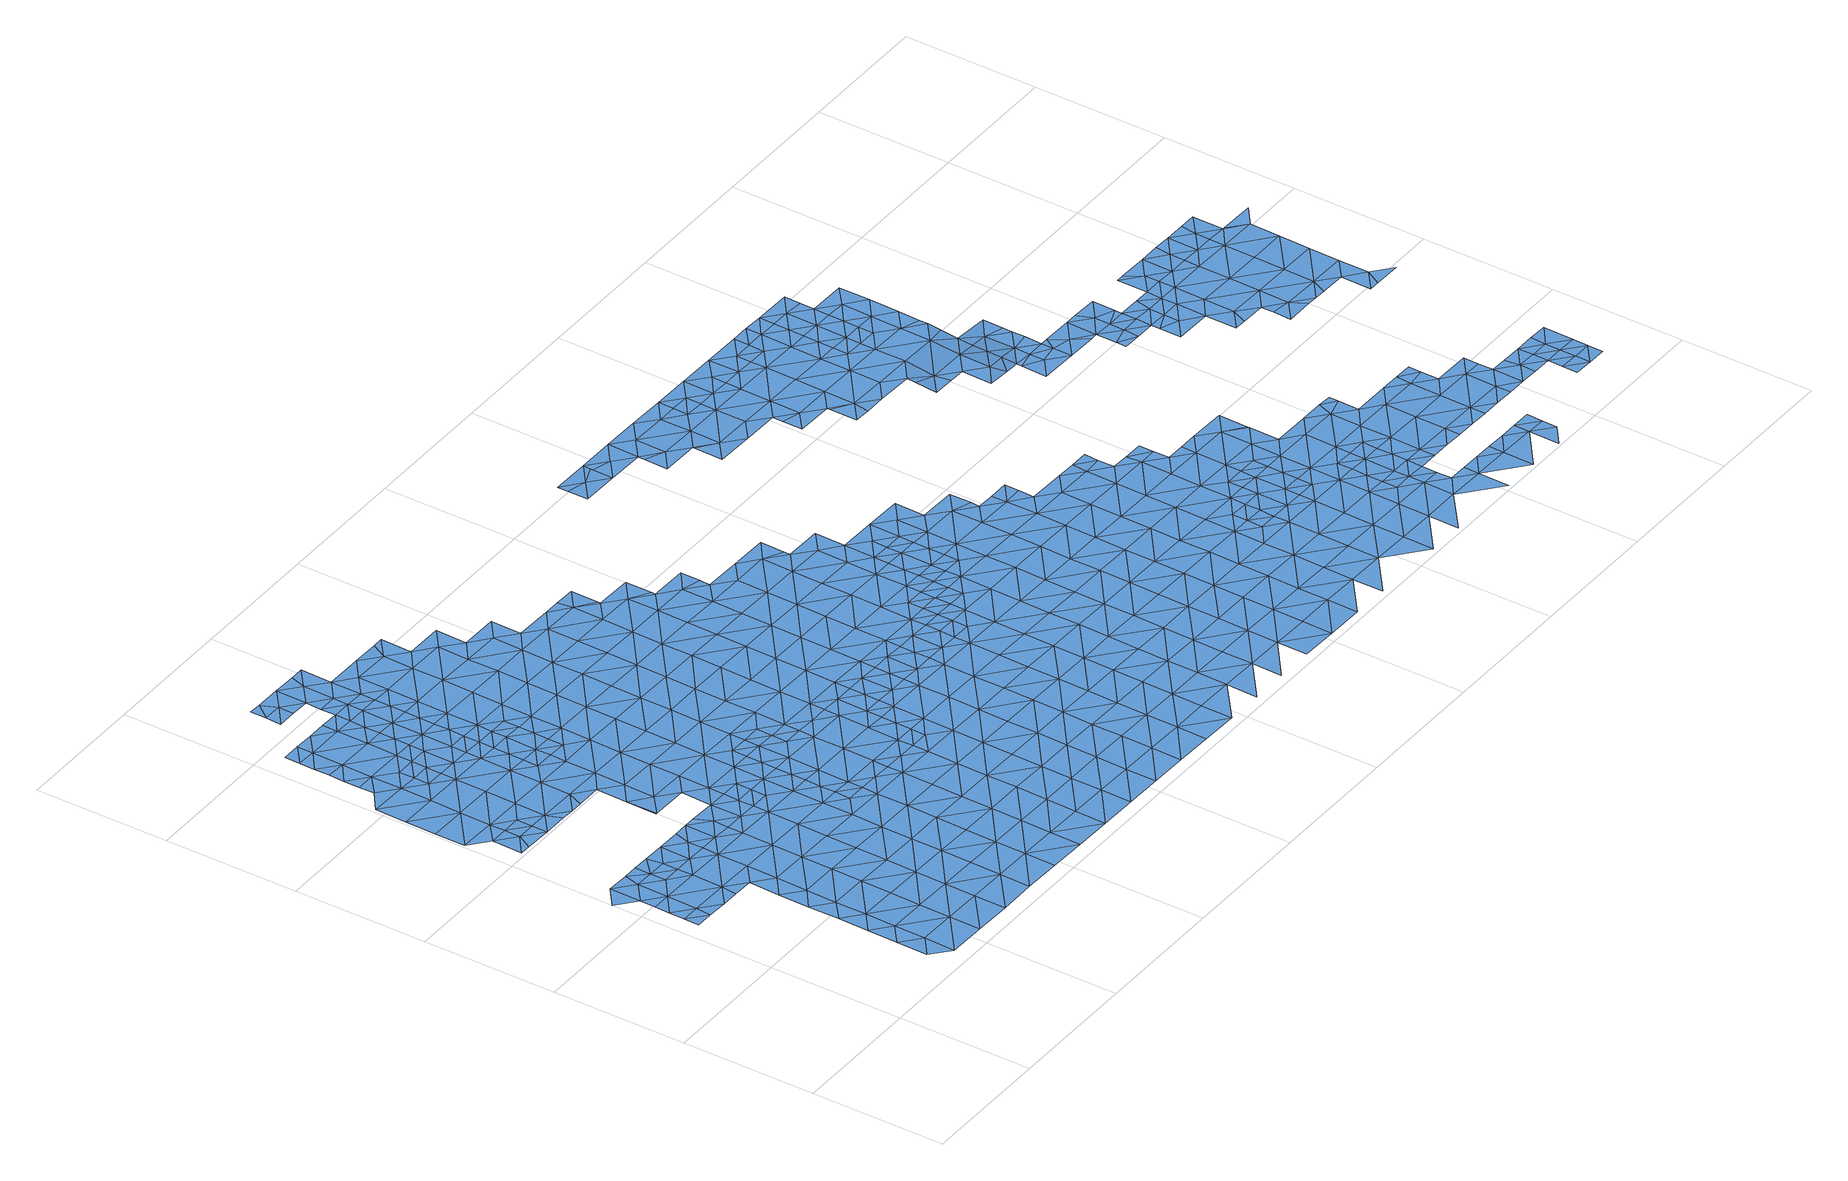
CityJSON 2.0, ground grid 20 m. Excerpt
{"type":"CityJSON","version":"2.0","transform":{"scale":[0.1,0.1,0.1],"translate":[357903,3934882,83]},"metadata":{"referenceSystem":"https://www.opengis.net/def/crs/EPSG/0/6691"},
"CityObjects":{
"waterbody1":{"type":"WaterBody","attributes":{"name":"9","class":"1140","function":"1","WaterBodyRiverFloodingRiskAttribute.description":"5","WaterBodyRiverFloodingRiskAttribute.rankOrg":"2","WaterBodyRiverFloodingRiskAttribute.adminType":"2","WaterBodyRiverFloodingRiskAttribute.scale":"L1"},"geometry":[{"type":"MultiSurface","lod":"1","boundaries":[[[0,1,2]],[[3,1,4]],[[1,0,4]],[[5,6,7]],[[8,6,9]],[[7,3,5]],[[3,4,5]],[[10,11,12]],[[0,13,4]],[[10,12,14]],[[9,6,15]],[[6,5,15]],[[10,16,11]],[[11,16,17]],[[4,18,5]],[[19,15,5]],[[20,9,15]],[[21,10,14]],[[4,13,18]],[[22,19,5]],[[18,22,5]],[[23,20,15]],[[24,17,25]],[[19,23,15]],[[17,16,25]],[[21,16,10]],[[13,26,18]],[[23,27,20]],[[28,24,29]],[[24,25,29]],[[21,14,30]],[[26,31,18]],[[16,32,25]],[[21,32,16]],[[33,19,22]],[[34,28,35]],[[36,37,38]],[[28,29,35]],[[31,39,18]],[[40,29,25]],[[41,42,43]],[[22,44,33]],[[31,34,45]],[[41,37,42]],[[34,35,45]],[[46,21,30]],[[36,38,47]],[[42,37,36]],[[25,32,48]],[[29,49,35]],[[22,18,50]],[[43,51,52]],[[39,31,45]],[[42,51,43]],[[40,25,48]],[[50,18,39]],[[22,50,44]],[[47,53,36]],[[21,54,32]],[[35,55,45]],[[46,30,56]],[[46,54,21]],[[29,40,49]],[[52,57,58]],[[59,42,36]],[[60,44,50]],[[61,62,63]],[[52,51,57]],[[53,61,63]],[[48,64,40]],[[35,49,55]],[[65,59,36]],[[39,66,50]],[[48,32,64]],[[62,67,63]],[[36,53,65]],[[39,45,66]],[[68,69,70]],[[68,58,69]],[[32,54,64]],[[53,63,65]],[[40,71,49]],[[60,50,72]],[[51,73,57]],[[45,55,66]],[[58,57,69]],[[56,74,46]],[[67,75,63]],[[76,74,56]],[[51,42,77]],[[78,79,80]],[[50,81,72]],[[78,70,79]],[[46,74,54]],[[71,40,64]],[[49,82,55]],[[83,84,57]],[[57,84,69]],[[70,69,79]],[[51,77,73]],[[57,73,83]],[[50,66,81]],[[42,59,77]],[[85,63,75]],[[86,80,87]],[[88,64,54]],[[80,79,87]],[[89,85,75]],[[49,71,82]],[[82,90,55]],[[84,91,69]],[[92,72,81]],[[93,86,94]],[[69,91,79]],[[65,63,95]],[[96,73,77]],[[94,86,87]],[[95,63,85]],[[97,77,59]],[[54,74,98]],[[64,99,71]],[[66,55,100]],[[101,102,103]],[[81,104,92]],[[79,105,87]],[[106,85,89]],[[59,65,97]],[[88,54,98]],[[107,96,77]],[[55,90,100]],[[108,102,101]],[[76,109,74]],[[84,110,91]],[[71,111,82]],[[65,95,97]],[[81,66,112]],[[94,87,113]],[[114,109,76]],[[97,115,77]],[[99,64,88]],[[79,91,105]],[[111,90,82]],[[81,112,104]],[[66,100,112]],[[106,116,85]],[[108,117,102]],[[110,118,91]],[[101,119,108]],[[107,77,115]],[[113,87,120]],[[106,102,117]],[[87,105,120]],[[121,100,90]],[[122,105,91]],[[71,99,111]],[[95,85,116]],[[118,110,123]],[[118,122,91]],[[98,74,124]],[[97,95,125]],[[126,104,112]],[[116,106,117]],[[88,98,124]],[[127,107,115]],[[128,115,97]],[[129,113,120]],[[130,112,100]],[[74,109,124]],[[131,128,97]],[[121,90,111]],[[132,133,105]],[[97,125,131]],[[132,105,122]],[[134,126,112]],[[125,95,135]],[[136,108,119]],[[137,138,139]],[[120,105,133]],[[95,116,135]],[[140,109,114]],[[141,127,115]],[[119,142,143]],[[144,138,137]],[[139,145,146]],[[147,88,124]],[[142,148,143]],[[149,141,115]],[[150,151,120]],[[99,88,152]],[[115,128,149]],[[150,120,133]],[[100,121,130]],[[129,120,151]],[[117,108,153]],[[139,138,145]],[[136,119,143]],[[154,125,135]],[[152,88,147]],[[112,155,134]],[[148,156,143]],[[153,108,136]],[[140,157,109]],[[111,99,158]],[[111,159,121]],[[112,130,155]],[[144,160,138]],[[116,117,161]],[[121,162,130]],[[163,145,138]],[[135,164,154]],[[158,99,152]],[[165,147,124]],[[161,117,153]],[[124,109,166]],[[167,156,168]],[[162,169,130]],[[170,155,130]],[[163,138,160]],[[168,134,167]],[[135,116,171]],[[172,151,173]],[[174,175,176]],[[169,170,130]],[[177,160,172]],[[134,155,167]],[[121,159,162]],[[174,141,175]],[[109,157,166]],[[178,179,143]],[[147,165,152]],[[179,153,136]],[[111,158,159]],[[175,141,180]],[[171,116,161]],[[143,156,178]],[[135,171,164]],[[172,173,177]],[[136,143,179]],[[170,181,155]],[[182,167,155]],[[183,157,140]],[[165,124,166]],[[181,182,155]],[[156,167,178]],[[184,176,175]],[[185,176,184]],[[186,160,177]],[[152,187,158]],[[188,161,153]],[[189,185,184]],[[163,160,186]],[[180,190,175]],[[191,162,159]],[[173,192,177]],[[182,193,167]],[[194,178,167]],[[195,196,197]],[[198,199,200]],[[195,164,196]],[[193,194,167]],[[198,189,184]],[[200,189,198]],[[187,152,165]],[[164,171,196]],[[201,163,186]],[[183,202,157]],[[177,203,186]],[[204,191,159]],[[196,205,197]],[[153,179,188]],[[194,206,178]],[[207,205,190]],[[177,192,203]],[[208,209,158]],[[207,197,205]],[[210,211,192]],[[206,212,178]],[[178,212,179]],[[211,199,198]],[[210,199,211]],[[213,165,166]],[[214,215,161]],[[203,216,186]],[[166,157,217]],[[158,187,208]],[[159,158,209]],[[175,190,218]],[[219,203,192]],[[161,188,214]],[[171,161,215]],[[201,186,216]],[[184,175,220]],[[159,209,204]],[[157,202,217]],[[190,205,218]],[[215,221,171]],[[212,222,179]],[[192,211,219]],[[165,223,187]],[[220,224,184]],[[175,218,220]],[[179,225,188]],[[196,171,221]],[[213,166,217]],[[198,184,224]],[[198,226,211]],[[227,202,183]],[[219,228,203]],[[229,208,187]],[[221,230,196]],[[224,226,198]],[[231,204,209]],[[232,222,212]],[[233,218,205]],[[188,234,214]],[[211,226,219]],[[235,227,183]],[[205,196,230]],[[223,165,213]],[[208,229,209]],[[202,236,217]],[[230,233,205]],[[179,222,225]],[[209,237,231]],[[238,220,218]],[[214,239,215]],[[227,236,202]],[[240,213,217]],[[232,241,222]],[[187,223,229]],[[242,237,209]],[[188,225,234]],[[219,243,228]],[[215,239,221]],[[220,238,224]],[[236,240,217]],[[219,226,243]],[[244,245,246]],[[247,225,222]],[[242,209,229]],[[214,234,239]],[[246,248,241]],[[218,233,238]],[[247,222,241]],[[239,249,221]],[[221,250,230]],[[223,213,240]],[[224,251,226]],[[252,243,226]],[[246,245,248]],[[235,253,227]],[[223,254,229]],[[255,251,224]],[[256,237,242]],[[228,243,257]],[[255,224,238]],[[247,241,248]],[[251,252,226]],[[245,258,248]],[[259,260,225]],[[250,221,249]],[[223,240,261]],[[229,262,242]],[[242,263,256]],[[264,243,252]],[[225,247,259]],[[234,225,260]],[[257,243,264]],[[233,230,265]],[[233,266,238]],[[254,223,261]],[[235,267,253]],[[260,268,234]],[[258,269,248]],[[236,227,270]],[[265,230,250]],[[262,263,242]],[[265,266,233]],[[248,271,247]],[[238,266,255]],[[239,234,268]],[[227,253,270]],[[272,251,255]],[[273,261,240]],[[229,254,262]],[[268,274,239]],[[274,250,249]],[[240,236,275]],[[247,271,259]],[[276,269,258]],[[249,239,274]],[[277,272,255]],[[236,270,275]],[[252,251,278]],[[261,273,254]],[[272,278,251]],[[262,279,263]],[[280,265,250]],[[248,269,271]],[[281,263,279]],[[271,282,259]],[[259,283,260]],[[284,281,279]],[[255,266,277]],[[276,285,269]],[[240,275,273]],[[279,286,284]],[[253,267,287]],[[286,288,289]],[[289,284,286]],[[260,290,268]],[[250,274,280]],[[265,291,266]],[[267,292,287]],[[277,293,272]],[[285,294,269]],[[266,295,277]],[[270,253,296]],[[297,291,265]],[[254,273,298]],[[259,282,283]],[[262,254,299]],[[262,300,279]],[[301,274,268]],[[302,288,286]],[[269,303,271]],[[265,280,297]],[[299,254,298]],[[253,287,296]],[[275,270,304]],[[275,305,273]],[[306,294,285]],[[260,283,290]],[[279,307,286]],[[293,277,295]],[[308,280,274]],[[271,309,282]],[[286,310,302]],[[295,266,291]],[[300,307,279]],[[311,287,292]],[[270,296,304]],[[312,298,273]],[[262,299,300]],[[301,308,274]],[[308,297,280]],[[269,294,303]],[[307,310,286]],[[268,290,301]],[[282,313,283]],[[305,275,304]],[[312,299,298]],[[291,314,295]],[[315,296,287]],[[306,316,294]],[[271,303,309]],[[283,313,290]],[[297,317,291]],[[311,292,318]],[[308,317,297]],[[273,305,312]],[[316,319,294]],[[320,300,299]],[[294,319,303]],[[282,309,313]],[[290,321,301]],[[322,310,307]],[[315,287,311]],[[304,296,315]],[[323,320,299]],[[323,299,312]],[[324,307,300]],[[291,325,314]],[[326,319,316]],[[321,290,313]],[[319,327,303]],[[303,328,309]],[[305,304,329]],[[291,317,325]],[[322,307,330]],[[304,315,329]],[[305,331,312]],[[332,301,321]],[[309,333,313]],[[311,318,334]],[[308,301,335]],[[314,325,336]],[[337,315,311]],[[326,338,319]],[[312,331,323]],[[317,339,325]],[[300,320,324]],[[305,329,340]],[[303,327,328]],[[330,307,324]],[[313,333,321]],[[301,332,335]],[[317,308,341]],[[342,336,325]],[[331,305,340]],[[343,311,334]],[[344,329,315]],[[338,345,319]],[[323,346,320]],[[347,325,339]],[[341,308,335]],[[317,341,339]],[[319,345,327]],[[309,328,333]],[[331,346,323]],[[321,348,332]],[[349,330,324]],[[333,348,321]],[[337,311,343]],[[325,347,342]],[[337,344,315]],[[350,340,329]],[[351,328,327]],[[346,352,320]],[[320,353,324]],[[354,349,324]],[[344,350,329]],[[345,338,355]],[[341,356,339]],[[335,357,341]],[[334,358,343]],[[335,332,359]],[[360,327,345]],[[353,354,324]],[[361,333,328]],[[332,348,359]],[[358,337,343]],[[353,320,352]],[[355,362,345]],[[363,341,357]],[[335,364,357]],[[327,360,351]],[[331,340,365]],[[341,363,356]],[[335,359,364]],[[366,360,345]],[[340,350,365]],[[337,367,344]],[[328,351,361]],[[346,331,368]],[[369,354,353]],[[366,345,362]],[[348,333,370]],[[371,367,337]],[[368,331,365]],[[364,372,357]],[[352,346,368]],[[373,353,352]],[[371,337,358]],[[359,348,370]],[[374,366,362]],[[333,361,370]],[[364,359,375]],[[366,376,360]],[[360,377,351]],[[353,378,369]],[[370,379,359]],[[350,344,367]],[[376,377,360]],[[350,380,365]],[[377,361,351]],[[373,352,368]],[[381,364,375]],[[382,383,358]],[[367,380,350]],[[375,359,379]],[[364,381,372]],[[383,371,358]],[[374,384,366]],[[385,368,365]],[[386,353,373]],[[378,353,386]],[[377,387,361]],[[361,388,370]],[[389,385,365]],[[385,373,368]],[[390,391,366]],[[366,391,376]],[[390,366,384]],[[389,365,380]],[[387,388,361]],[[392,375,379]],[[383,393,371]],[[394,395,384]],[[395,378,386]],[[394,378,395]],[[370,396,379]],[[395,397,384]],[[391,398,376]],[[373,399,386]],[[367,371,400]],[[401,377,376]],[[385,399,373]],[[402,389,380]],[[371,393,400]],[[379,396,392]],[[380,367,402]],[[377,401,387]],[[370,388,396]],[[399,403,386]],[[386,404,395]],[[402,367,400]],[[398,391,405]],[[397,395,406]],[[407,388,387]],[[383,408,409]],[[383,410,393]],[[376,398,401]],[[402,411,389]],[[404,406,395]],[[389,412,385]],[[409,410,383]],[[404,386,403]],[[393,410,400]],[[405,413,398]],[[388,414,396]],[[385,412,399]],[[415,392,396]],[[387,401,407]],[[416,401,398]],[[417,415,396]],[[418,402,400]],[[419,398,413]],[[389,411,412]],[[417,396,414]],[[404,420,406]],[[410,421,400]],[[420,413,422]],[[416,398,419]],[[414,388,423]],[[422,406,420]],[[388,407,423]],[[416,424,401]],[[403,399,425]],[[426,427,409]],[[424,428,401]],[[401,428,407]],[[399,412,425]],[[425,429,403]],[[403,430,404]],[[431,413,420]],[[418,400,421]],[[411,402,418]],[[428,432,407]],[[429,430,403]],[[430,420,404]],[[433,414,423]],[[409,434,410]],[[423,407,432]],[[435,431,420]],[[436,434,409]],[[436,409,427]],[[437,411,418]],[[433,423,432]],[[412,411,438]],[[439,435,420]],[[440,441,428]],[[430,439,420]],[[438,411,437]],[[432,428,441]],[[442,429,425]],[[421,410,443]],[[421,444,418]],[[425,412,442]],[[443,444,421]],[[410,434,443]],[[445,437,418]],[[440,446,441]],[[447,432,441]],[[412,438,442]],[[427,448,436]],[[439,449,435]],[[442,450,429]],[[429,451,430]],[[452,449,453]],[[452,435,449]],[[446,447,441]],[[436,448,434]],[[430,451,439]],[[454,455,446]],[[454,453,455]],[[445,418,444]],[[438,437,445]],[[427,456,448]],[[453,449,455]],[[429,450,451]],[[455,457,446]],[[446,457,447]],[[449,439,458]],[[459,438,445]],[[434,448,460]],[[443,434,461]],[[442,438,462]],[[439,451,458]],[[463,457,455]],[[461,434,460]],[[457,464,447]],[[444,443,461]],[[462,438,459]],[[450,442,462]],[[465,448,456]],[[466,467,449]],[[468,445,444]],[[469,451,450]],[[449,458,466]],[[455,449,467]],[[463,464,457]],[[448,465,460]],[[455,467,463]],[[470,450,462]],[[444,461,471]],[[468,444,471]],[[459,445,468]],[[469,450,470]],[[458,451,469]],[[472,461,460]],[[473,466,458]],[[474,462,459]],[[468,475,459]],[[476,467,466]],[[467,477,463]],[[460,465,478]],[[473,458,469]],[[479,476,466]],[[472,460,478]],[[471,461,472]],[[474,459,475]],[[470,462,474]],[[467,476,480]],[[481,469,470]],[[479,466,473]],[[471,482,468]],[[467,480,477]],[[483,482,471]],[[482,475,468]],[[484,481,470]],[[481,473,469]],[[483,471,472]],[[484,470,474]],[[465,485,486]],[[476,479,487]],[[488,479,473]],[[478,465,486]],[[478,489,472]],[[490,474,475]],[[491,488,473]],[[481,491,473]],[[492,490,475]],[[490,484,474]],[[489,478,486]],[[493,479,488]],[[487,479,494]],[[472,495,483]],[[475,482,492]],[[494,479,493]],[[483,496,482]],[[497,495,472]],[[472,489,497]],[[496,498,482]],[[484,499,481]],[[500,492,482]],[[498,500,482]],[[483,495,496]],[[501,499,484]],[[502,489,486]],[[499,491,481]],[[503,488,491]],[[501,484,490]],[[502,497,489]],[[504,490,492]],[[505,486,506]],[[507,496,495]],[[504,492,500]],[[499,508,491]],[[509,501,490]],[[486,505,502]],[[502,510,497]],[[503,491,508]],[[504,509,490]],[[495,511,507]],[[504,500,512]],[[495,497,513]],[[509,514,501]],[[515,503,508]],[[495,513,511]],[[512,516,504]],[[499,517,508]],[[497,510,513]],[[505,506,518]],[[505,519,502]],[[499,501,520]],[[516,521,504]],[[518,519,505]],[[521,522,504]],[[504,522,509]],[[515,508,523]],[[499,520,517]],[[523,508,517]],[[501,514,520]],[[524,511,513]],[[525,515,523]],[[522,526,509]],[[527,513,510]],[[520,528,517]],[[510,502,529]],[[513,530,524]],[[531,518,532]],[[502,519,529]],[[527,530,513]],[[520,514,533]],[[534,526,522]],[[535,528,520]],[[514,509,536]],[[527,510,529]],[[537,519,518]],[[535,520,533]],[[509,526,536]],[[533,514,536]],[[538,529,519]],[[539,528,535]],[[534,540,526]],[[527,541,530]],[[537,538,519]],[[541,542,543]],[[538,544,529]],[[543,530,541]],[[545,533,536]],[[544,546,529]],[[529,546,527]],[[537,518,531]],[[542,547,548]],[[540,549,526]],[[550,536,526]],[[548,547,540]],[[546,551,527]],[[552,545,536]],[[551,553,527]],[[542,541,547]],[[541,527,553]],[[554,538,537]],[[550,552,536]],[[555,537,531]],[[540,547,549]],[[550,526,549]],[[556,555,531]],[[557,554,537]],[[558,556,531]],[[555,557,537]],[[547,559,549]],[[557,560,554]],[[541,553,561]],[[547,541,562]],[[561,553,563]],[[549,564,550]],[[562,541,561]],[[547,562,559]],[[565,552,550]],[[566,555,556]],[[549,559,564]],[[560,567,568]],[[569,550,564]],[[563,570,561]],[[565,550,569]],[[571,568,572]],[[566,556,573]],[[574,559,562]],[[568,567,572]],[[572,575,571]],[[576,562,561]],[[577,561,570]],[[578,571,575]],[[570,578,575]],[[567,579,572]],[[577,576,561]],[[580,556,581]],[[573,556,580]],[[577,570,575]],[[582,573,580]],[[574,562,576]],[[583,572,579]],[[583,584,572]],[[585,580,581]],[[586,577,575]],[[576,587,574]],[[575,572,584]],[[580,588,582]],[[583,579,589]],[[576,577,590]],[[586,590,577]],[[576,591,587]],[[580,585,588]],[[589,592,583]],[[586,575,584]],[[591,576,590]],[[587,591,593]],[[592,594,583]],[[583,594,584]],[[595,588,585]],[[596,597,585]],[[598,586,584]],[[599,595,585]],[[590,586,600]],[[594,592,601]],[[599,585,597]],[[602,595,599]],[[584,594,598]],[[601,603,594]],[[586,604,600]],[[586,598,604]],[[603,605,594]],[[604,606,600]],[[594,607,598]],[[598,608,604]],[[607,608,598]],[[604,609,606]],[[603,610,605]],[[607,594,605]],[[609,604,608]],[[611,606,609]],[[610,612,605]],[[605,613,607]],[[605,612,613]],[[608,607,614]],[[615,614,607]],[[615,607,613]],[[613,612,616]],[[612,617,616]],[[613,616,618]],[[616,617,619]],[[619,620,616]],[[620,621,616]],[[618,616,621]]]}]},
"waterbody2":{"type":"WaterBody","attributes":{"name":"9","class":"1140","function":"1","WaterBodyRiverFloodingRiskAttribute.description":"5","WaterBodyRiverFloodingRiskAttribute.rankOrg":"1","WaterBodyRiverFloodingRiskAttribute.adminType":"2","WaterBodyRiverFloodingRiskAttribute.scale":"L1"},"geometry":[{"type":"MultiSurface","lod":"1","boundaries":[[[622,623,624]],[[62,623,622]],[[623,61,47]],[[53,47,61]],[[47,38,623]],[[62,61,623]],[[38,624,623]]]}]},
"waterbody3":{"type":"WaterBody","attributes":{"name":"9","class":"1140","function":"1","WaterBodyRiverFloodingRiskAttribute.description":"5","WaterBodyRiverFloodingRiskAttribute.rankOrg":"1","WaterBodyRiverFloodingRiskAttribute.adminType":"2","WaterBodyRiverFloodingRiskAttribute.scale":"L1"},"geometry":[{"type":"MultiSurface","lod":"1","boundaries":[[[625,27,23]],[[72,92,626]],[[627,72,628]],[[44,60,627]],[[629,625,23]],[[33,629,23]],[[625,629,630]],[[627,631,630]],[[627,628,631]],[[626,628,72]],[[92,104,626]],[[148,142,632]],[[60,72,627]],[[126,168,632]],[[156,148,632]],[[626,633,628]],[[633,626,142]],[[104,142,626]],[[104,632,142]],[[104,126,632]],[[126,134,168]],[[44,627,630]],[[44,630,629]],[[33,44,629]],[[33,23,19]],[[632,168,156]]]}]},
"waterbody4":{"type":"WaterBody","attributes":{"name":"9","class":"1140","function":"1","WaterBodyRiverFloodingRiskAttribute.description":"5","WaterBodyRiverFloodingRiskAttribute.rankOrg":"1","WaterBodyRiverFloodingRiskAttribute.adminType":"2","WaterBodyRiverFloodingRiskAttribute.scale":"L1"},"geometry":[{"type":"MultiSurface","lod":"1","boundaries":[[[185,189,634]],[[635,634,189]],[[635,122,634]],[[210,636,199]],[[110,83,637]],[[638,127,174]],[[210,192,173]],[[638,107,127]],[[132,122,635]],[[123,107,638]],[[173,150,636]],[[83,110,84]],[[638,176,634]],[[174,127,141]],[[133,132,635]],[[634,122,118]],[[200,635,189]],[[185,634,176]],[[174,176,638]],[[210,173,636]],[[199,636,635]],[[634,123,638]],[[118,123,634]],[[123,110,637]],[[123,637,107]],[[96,107,637]],[[73,96,637]],[[200,199,635]],[[83,73,637]],[[150,133,636]],[[150,173,151]],[[636,133,635]]]}]},
"waterbody5":{"type":"WaterBody","attributes":{"name":"9","class":"1140","function":"1","WaterBodyRiverFloodingRiskAttribute.description":"5","WaterBodyRiverFloodingRiskAttribute.rankOrg":"1","WaterBodyRiverFloodingRiskAttribute.adminType":"2","WaterBodyRiverFloodingRiskAttribute.scale":"L1"},"geometry":[{"type":"MultiSurface","lod":"1","boundaries":[[[125,154,639]],[[164,195,639]],[[639,197,640]],[[180,207,190]],[[195,197,639]],[[149,180,141]],[[180,149,640]],[[197,207,640]],[[149,128,640]],[[128,639,640]],[[639,128,131]],[[131,125,639]],[[207,180,640]],[[154,164,639]]]}]},
"waterbody6":{"type":"WaterBody","attributes":{"name":"9","class":"1140","function":"1","WaterBodyRiverFloodingRiskAttribute.description":"5","WaterBodyRiverFloodingRiskAttribute.rankOrg":"1","WaterBodyRiverFloodingRiskAttribute.adminType":"2","WaterBodyRiverFloodingRiskAttribute.scale":"L1"},"geometry":[{"type":"MultiSurface","lod":"1","boundaries":[[[169,191,641]],[[322,642,310]],[[369,643,354]],[[374,362,643]],[[644,330,349]],[[643,362,354]],[[338,330,644]],[[642,338,326]],[[326,316,642]],[[642,330,338]],[[322,330,642]],[[302,310,645]],[[231,237,646]],[[645,285,288]],[[306,285,645]],[[645,316,306]],[[310,316,645]],[[642,316,310]],[[256,281,647]],[[256,647,237]],[[237,647,646]],[[394,369,378]],[[369,394,643]],[[394,374,643]],[[384,374,394]],[[204,231,646]],[[646,647,648]],[[281,284,647]],[[302,645,288]],[[649,647,284]],[[647,649,648]],[[246,650,244]],[[349,354,644]],[[362,644,354]],[[362,355,644]],[[355,338,644]],[[191,169,162]],[[191,204,641]],[[646,641,204]],[[646,648,641]],[[651,641,648]],[[641,651,170]],[[181,170,651]],[[651,182,181]],[[193,182,652]],[[652,194,193]],[[652,244,650]],[[652,650,194]],[[206,194,650]],[[246,232,650]],[[232,212,650]],[[206,650,212]],[[651,652,182]],[[641,170,169]],[[241,232,246]],[[649,653,648]],[[288,285,653]],[[649,288,653]],[[289,288,649]],[[284,289,649]],[[263,281,256]],[[653,285,276]],[[276,258,653]],[[648,654,651]],[[652,654,244]],[[652,651,654]],[[245,244,654]],[[654,258,245]],[[653,258,654]],[[648,653,654]]]}]},
"waterbody7":{"type":"WaterBody","attributes":{"name":"9","class":"1140","function":"1","WaterBodyRiverFloodingRiskAttribute.description":"5","WaterBodyRiverFloodingRiskAttribute.rankOrg":"1","WaterBodyRiverFloodingRiskAttribute.adminType":"2","WaterBodyRiverFloodingRiskAttribute.scale":"L1"},"geometry":[{"type":"MultiSurface","lod":"1","boundaries":[[[397,390,384]],[[390,397,655]],[[391,390,655]],[[397,406,655]],[[413,405,422]],[[422,405,655]],[[406,422,655]],[[405,391,655]]]}]},
"waterbody8":{"type":"WaterBody","attributes":{"name":"9","class":"1140","function":"1","WaterBodyRiverFloodingRiskAttribute.description":"5","WaterBodyRiverFloodingRiskAttribute.rankOrg":"3","WaterBodyRiverFloodingRiskAttribute.adminType":"2","WaterBodyRiverFloodingRiskAttribute.scale":"L1"},"geometry":[{"type":"MultiSurface","lod":"1","boundaries":[[[656,657,416]],[[424,416,657]],[[657,428,424]],[[453,657,656]],[[656,452,453]],[[452,656,435]],[[431,435,656]],[[431,419,413]],[[656,416,419]],[[419,431,656]],[[454,657,453]],[[454,446,440]],[[657,454,440]],[[440,428,657]]]}]},
"waterbody9":{"type":"WaterBody","attributes":{"name":"9","class":"1140","function":"1","WaterBodyRiverFloodingRiskAttribute.description":"5","WaterBodyRiverFloodingRiskAttribute.rankOrg":"3","WaterBodyRiverFloodingRiskAttribute.adminType":"2","WaterBodyRiverFloodingRiskAttribute.scale":"L1"},"geometry":[{"type":"MultiSurface","lod":"1","boundaries":[[[658,659,660]],[[661,660,659]],[[658,660,662]],[[660,663,662]],[[664,663,660]],[[664,660,661]]]}]},
"waterbody10":{"type":"WaterBody","attributes":{"name":"9","class":"1140","function":"1","WaterBodyRiverFloodingRiskAttribute.description":"5","WaterBodyRiverFloodingRiskAttribute.rankOrg":"2","WaterBodyRiverFloodingRiskAttribute.adminType":"2","WaterBodyRiverFloodingRiskAttribute.scale":"L1"},"geometry":[{"type":"MultiSurface","lod":"1","boundaries":[[[665,666,667]],[[668,669,670]],[[669,671,672]],[[672,673,674]],[[671,673,672]],[[674,665,667]],[[674,667,675]],[[676,677,667]],[[676,667,666]],[[678,679,680]],[[681,682,683]],[[679,678,684]],[[685,684,678]],[[682,686,683]],[[686,687,688]],[[689,688,690]],[[691,692,683]],[[679,684,693]],[[691,683,686]],[[685,678,694]],[[678,680,695]],[[696,697,698]],[[699,700,701]],[[702,701,703]],[[697,704,705]],[[683,706,707]],[[683,707,681]],[[708,709,710]],[[705,706,683]],[[697,705,692]],[[697,692,694]],[[670,669,672]],[[670,711,668]],[[703,712,713]],[[714,715,712]],[[716,717,714]],[[698,697,694]],[[678,698,694]],[[695,698,678]],[[696,699,697]],[[699,704,697]],[[701,704,699]],[[704,701,702]],[[718,704,702]],[[709,704,718]],[[709,708,704]],[[704,708,705]],[[705,708,706]],[[706,708,710]],[[719,710,709]],[[675,667,677]],[[692,705,683]],[[720,721,722]],[[723,720,722]],[[700,723,701]],[[701,723,722]],[[701,722,703]],[[703,722,712]],[[712,722,714]],[[714,722,721]],[[716,714,721]],[[717,724,714]],[[714,724,715]],[[713,711,703]],[[670,703,711]],[[725,726,690]],[[725,690,688]],[[687,725,688]],[[691,686,688]],[[689,691,688]],[[693,727,679]],[[679,727,728]],[[680,679,728]],[[729,730,666]],[[661,730,731]],[[661,666,730]],[[673,732,674]],[[733,734,732]],[[674,675,735]],[[672,674,735]],[[673,733,732]],[[734,736,732]],[[666,665,729]],[[729,665,736]],[[736,665,732]],[[732,665,674]],[[730,663,731]],[[663,730,729]],[[737,738,692]],[[737,692,739]],[[739,692,691]],[[685,694,740]],[[740,694,738]],[[741,739,691]],[[694,692,738]],[[718,702,742]],[[709,718,743]],[[709,744,745]],[[746,735,675]],[[747,735,748]],[[749,750,751]],[[744,709,743]],[[747,672,735]],[[702,703,742]],[[745,719,709]],[[715,724,752]],[[742,703,670]],[[742,670,672]],[[747,742,672]],[[751,742,747]],[[750,742,751]],[[750,718,742]],[[743,718,750]],[[743,750,753]],[[750,749,753]],[[748,751,747]],[[735,754,748]],[[746,754,735]],[[741,691,689]]]}]},
"waterbody11":{"type":"WaterBody","attributes":{"name":"9","class":"1140","function":"1","WaterBodyRiverFloodingRiskAttribute.description":"5","WaterBodyRiverFloodingRiskAttribute.rankOrg":"1","WaterBodyRiverFloodingRiskAttribute.adminType":"2","WaterBodyRiverFloodingRiskAttribute.scale":"L1"},"geometry":[{"type":"MultiSurface","lod":"1","boundaries":[[[507,511,755]],[[524,530,756]],[[530,543,756]],[[521,516,757]],[[756,757,516]],[[542,757,756]],[[757,542,548]],[[534,757,548]],[[512,498,755]],[[511,524,756]],[[540,534,548]],[[534,522,757]],[[507,498,496]],[[498,507,755]],[[511,516,755]],[[512,500,498]],[[755,516,512]],[[757,522,521]],[[756,516,511]],[[543,542,756]]]}]},
"waterbody12":{"type":"WaterBody","attributes":{"name":"9","class":"1140","function":"1","WaterBodyRiverFloodingRiskAttribute.description":"5","WaterBodyRiverFloodingRiskAttribute.rankOrg":"1","WaterBodyRiverFloodingRiskAttribute.adminType":"2","WaterBodyRiverFloodingRiskAttribute.scale":"L1"},"geometry":[{"type":"MultiSurface","lod":"1","boundaries":[[[758,759,669]],[[671,759,673]],[[758,669,760]],[[760,761,758]],[[733,673,759]],[[733,759,734]],[[758,734,759]],[[711,761,760]],[[668,711,760]],[[668,760,669]],[[671,669,759]],[[752,761,762]],[[715,752,762]],[[713,712,762]],[[711,713,762]],[[762,712,715]],[[761,711,762]]]}]},
"waterbody13":{"type":"WaterBody","attributes":{"name":"9","class":"1140","function":"1","WaterBodyRiverFloodingRiskAttribute.description":"5","WaterBodyRiverFloodingRiskAttribute.rankOrg":"1","WaterBodyRiverFloodingRiskAttribute.adminType":"2","WaterBodyRiverFloodingRiskAttribute.scale":"L1"},"geometry":[{"type":"MultiSurface","lod":"1","boundaries":[[[568,554,560]],[[554,568,763]],[[544,763,546]],[[571,578,764]],[[553,551,764]],[[578,570,764]],[[563,764,570]],[[563,553,764]],[[551,546,764]],[[764,763,571]],[[568,571,763]],[[763,764,546]],[[554,544,538]],[[544,554,763]]]}]},
"waterbody14":{"type":"WaterBody","attributes":{"name":"9","class":"1140","function":"1","WaterBodyRiverFloodingRiskAttribute.description":"5","WaterBodyRiverFloodingRiskAttribute.rankOrg":"1","WaterBodyRiverFloodingRiskAttribute.adminType":"2","WaterBodyRiverFloodingRiskAttribute.scale":"L1"},"geometry":[{"type":"MultiSurface","lod":"1","boundaries":[[[700,765,723]],[[695,680,765]],[[680,766,765]],[[728,727,766]],[[720,723,766]],[[721,720,766]],[[728,766,680]],[[767,768,727]],[[768,721,766]],[[721,768,716]],[[696,695,765]],[[695,696,698]],[[700,699,765]],[[727,768,766]],[[767,769,768]],[[765,766,723]],[[696,765,699]],[[768,717,716]],[[717,768,769]]]}]},
"waterbody15":{"type":"WaterBody","attributes":{"name":"9","class":"1140","function":"1","WaterBodyRiverFloodingRiskAttribute.description":"5","WaterBodyRiverFloodingRiskAttribute.rankOrg":"2","WaterBodyRiverFloodingRiskAttribute.adminType":"2","WaterBodyRiverFloodingRiskAttribute.scale":"L1"},"geometry":[{"type":"MultiSurface","lod":"1","boundaries":[[[770,771,772]],[[726,770,773]],[[773,770,772]],[[774,772,775]],[[775,772,771]],[[774,773,772]],[[776,773,774]]]}]},
"waterbody16":{"type":"WaterBody","attributes":{"name":"9","class":"1140","function":"1","WaterBodyRiverFloodingRiskAttribute.description":"5","WaterBodyRiverFloodingRiskAttribute.rankOrg":"1","WaterBodyRiverFloodingRiskAttribute.adminType":"2","WaterBodyRiverFloodingRiskAttribute.scale":"L1"},"geometry":[{"type":"MultiSurface","lod":"1","boundaries":[[[777,778,779]],[[779,726,773]],[[780,781,782]],[[782,781,778]],[[781,779,778]],[[781,689,779]],[[690,726,779]],[[779,689,690]],[[781,741,689]],[[739,741,781]],[[781,780,739]],[[776,777,779]],[[776,779,773]]]}]},
"waterbody17":{"type":"WaterBody","attributes":{"name":"9","class":"1140","function":"1","WaterBodyRiverFloodingRiskAttribute.description":"5","WaterBodyRiverFloodingRiskAttribute.rankOrg":"1","WaterBodyRiverFloodingRiskAttribute.adminType":"2","WaterBodyRiverFloodingRiskAttribute.scale":"L1"},"geometry":[{"type":"MultiSurface","lod":"1","boundaries":[[[783,784,785]],[[784,783,786]],[[787,788,785]],[[783,785,789]],[[787,785,784]],[[774,790,776]],[[788,791,785]],[[790,792,791]],[[774,792,790]],[[774,775,792]],[[792,793,789]],[[789,785,791]],[[791,792,789]],[[793,792,775]]]}]},
"waterbody18":{"type":"WaterBody","attributes":{"name":"9","class":"1140","function":"1","WaterBodyRiverFloodingRiskAttribute.description":"5","WaterBodyRiverFloodingRiskAttribute.rankOrg":"2","WaterBodyRiverFloodingRiskAttribute.adminType":"2","WaterBodyRiverFloodingRiskAttribute.scale":"L1"},"geometry":[{"type":"MultiSurface","lod":"1","boundaries":[[[794,795,796]],[[797,783,794]],[[783,789,794]],[[794,789,795]],[[796,795,798]],[[794,796,799]],[[799,797,794]],[[786,783,797]]]}]},
"waterbody19":{"type":"WaterBody","attributes":{"name":"9","class":"1140","function":"1","WaterBodyRiverFloodingRiskAttribute.description":"5","WaterBodyRiverFloodingRiskAttribute.rankOrg":"2","WaterBodyRiverFloodingRiskAttribute.adminType":"2","WaterBodyRiverFloodingRiskAttribute.scale":"L1"},"geometry":[{"type":"MultiSurface","lod":"1","boundaries":[[[800,801,802]],[[800,803,799]],[[803,800,802]],[[801,804,802]],[[805,803,802]],[[802,804,805]],[[804,806,807]],[[806,808,807]],[[809,807,808]],[[810,804,807]],[[805,804,810]],[[811,812,805]],[[811,805,810]],[[812,813,814]],[[815,816,817]],[[818,810,807]],[[809,818,807]],[[815,809,816]],[[813,812,811]],[[815,818,809]],[[815,817,819]],[[820,813,811]],[[811,810,821]],[[821,810,818]],[[822,815,819]],[[823,820,811]],[[824,818,815]],[[823,811,821]],[[815,822,824]],[[824,822,825]],[[826,820,823]],[[821,818,827]],[[827,818,824]],[[828,823,821]],[[829,826,823]],[[824,825,830]],[[828,829,823]],[[821,827,831]],[[828,821,831]],[[832,830,833]],[[834,827,824]],[[835,824,830]],[[833,836,832]],[[835,834,824]],[[837,831,827]],[[835,830,832]],[[838,829,828]],[[836,839,832]],[[837,828,831]],[[840,838,828]],[[837,827,834]],[[837,841,828]],[[840,828,841]],[[841,842,840]],[[841,843,842]]]}]},
"waterbody20":{"type":"WaterBody","attributes":{"name":"9","class":"1140","function":"1","WaterBodyRiverFloodingRiskAttribute.description":"5","WaterBodyRiverFloodingRiskAttribute.rankOrg":"1","WaterBodyRiverFloodingRiskAttribute.adminType":"2","WaterBodyRiverFloodingRiskAttribute.scale":"L1"},"geometry":[{"type":"MultiSurface","lod":"1","boundaries":[[[814,844,812]],[[845,797,799]],[[803,812,845]],[[786,797,845]],[[844,786,845]],[[812,844,845]],[[812,803,805]],[[799,803,845]]]}]},
"waterbody21":{"type":"WaterBody","attributes":{"name":"9","class":"1140","function":"1","WaterBodyRiverFloodingRiskAttribute.description":"5","WaterBodyRiverFloodingRiskAttribute.rankOrg":"2","WaterBodyRiverFloodingRiskAttribute.adminType":"2","WaterBodyRiverFloodingRiskAttribute.scale":"L1"},"geometry":[{"type":"MultiSurface","lod":"1","boundaries":[[[846,847,848]],[[847,619,848]],[[849,850,848]],[[846,850,851]],[[850,846,848]],[[852,850,849]],[[853,847,846]],[[849,848,619]]]}]},
"waterbody22":{"type":"WaterBody","attributes":{"name":"9","class":"1140","function":"1","WaterBodyRiverFloodingRiskAttribute.description":"5","WaterBodyRiverFloodingRiskAttribute.rankOrg":"3","WaterBodyRiverFloodingRiskAttribute.adminType":"2","WaterBodyRiverFloodingRiskAttribute.scale":"L1"},"geometry":[{"type":"MultiSurface","lod":"1","boundaries":[[[854,855,856]],[[856,855,621]],[[620,856,621]],[[856,847,853]],[[856,620,847]],[[853,854,856]],[[620,619,847]]]}]},
"waterbody23":{"type":"WaterBody","attributes":{"name":"9","class":"1140","function":"1","WaterBodyRiverFloodingRiskAttribute.description":"5","WaterBodyRiverFloodingRiskAttribute.rankOrg":"1","WaterBodyRiverFloodingRiskAttribute.adminType":"2","WaterBodyRiverFloodingRiskAttribute.scale":"L1"},"geometry":[{"type":"MultiSurface","lod":"1","boundaries":[[[829,857,858]],[[826,859,820]],[[838,857,829]],[[826,829,859]],[[858,859,829]],[[859,858,860]],[[859,860,861]],[[862,858,857]],[[862,857,863]],[[820,859,861]],[[861,864,820]],[[865,864,861]],[[864,865,866]],[[864,866,814]],[[814,813,864]],[[813,820,864]],[[838,840,857]],[[857,840,863]]]}]}
},
"vertices":[
[54,329,3],[28,352,3],[27,329,3],[28,375,3],[56,352,3],[57,398,3],[29,421,3],[29,398,3],[1,445,3],[30,468,3],[165,72,3],[137,96,3],[136,50,3],[84,328,3],[164,26,3],[58,444,3],[166,119,3],[138,142,3],[113,351,3],[86,420,3],[64,467,3],[222,72,3],[114,397,3],[86,444,3],[139,188,3],[167,165,3],[111,328,3],[86,467,3],[139,235,3],[167,211,3],[221,25,3],[141,327,3],[222,118,3],[114,420,3],[140,281,3],[168,257,3],[61,675,3],[5,676,3],[33,652,3],[170,350,3],[224,210,3],[5,722,3],[62,721,3],[6,768,3],[142,420,3],[169,304,3],[278,71,3],[61,652,3],[223,164,3],[225,256,3],[170,396,3],[63,768,3],[7,815,3],[89,652,3],[279,117,3],[225,303,3],[278,24,3],[64,814,3],[36,837,3],[119,720,3],[171,419,3],[89,628,3],[89,605,3],[117,628,3],[280,163,3],[118,674,3],[226,349,3],[126,605,3],[36,860,3],[64,860,3],[36,884,3],[281,209,3],[199,419,3],[92,790,3],[335,70,3],[145,604,3],[334,24,3],[119,767,3],[37,907,3],[65,906,3],[37,930,3],[227,395,3],[281,256,3],[92,813,3],[92,836,3],[174,627,3],[37,953,3],[66,952,3],[337,162,3],[164,604,3],[282,302,3],[121,859,3],[227,418,3],[38,976,3],[66,976,3],[175,673,3],[120,790,3],[175,720,3],[336,116,3],[337,208,3],[283,348,3],[201,511,3],[201,557,3],[200,511,3],[256,418,3],[122,905,3],[202,604,3],[148,789,3],[229,534,3],[392,69,3],[121,836,3],[338,255,3],[284,394,3],[94,975,3],[391,23,3],[176,766,3],[231,626,3],[230,580,3],[149,859,3],[257,510,3],[122,952,3],[339,301,3],[150,882,3],[149,836,3],[392,115,3],[203,696,3],[284,417,3],[176,789,3],[204,742,3],[123,975,3],[339,347,3],[204,719,3],[150,905,3],[150,928,3],[312,417,3],[231,672,3],[286,533,3],[95,1021,3],[124,1044,3],[96,1044,3],[448,22,3],[205,788,3],[256,464,3],[285,487,3],[124,1021,3],[114,1067,3],[96,1068,3],[393,161,3],[285,464,3],[204,765,3],[151,951,3],[151,974,3],[394,208,3],[286,579,3],[232,696,3],[340,393,3],[313,463,3],[448,68,3],[395,254,3],[395,300,3],[152,1020,3],[287,625,3],[367,324,3],[153,1067,3],[260,695,3],[450,160,3],[449,114,3],[341,440,3],[313,440,3],[368,347,3],[368,370,3],[288,672,3],[151,997,3],[179,974,3],[205,812,3],[234,811,3],[206,835,3],[180,997,3],[342,486,3],[342,532,3],[233,788,3],[369,393,3],[369,416,3],[504,21,3],[234,857,3],[206,858,3],[181,1043,3],[451,207,3],[343,578,3],[206,881,3],[261,788,3],[396,323,3],[208,973,3],[369,439,3],[370,462,3],[260,718,3],[289,718,3],[261,741,3],[235,903,3],[207,927,3],[207,904,3],[188,1066,3],[505,67,3],[208,1019,3],[424,323,3],[289,764,3],[370,485,3],[261,764,3],[451,253,3],[452,299,3],[207,950,3],[236,950,3],[370,508,3],[507,160,3],[344,624,3],[345,671,3],[209,1066,3],[506,113,3],[290,810,3],[236,996,3],[291,856,3],[345,717,3],[399,531,3],[507,206,3],[292,903,3],[400,577,3],[292,949,3],[562,66,3],[265,1019,3],[508,252,3],[346,763,3],[452,322,3],[399,508,3],[347,809,3],[401,623,3],[561,20,3],[562,112,3],[481,322,3],[348,855,3],[401,670,3],[563,159,3],[427,508,3],[509,298,3],[293,995,3],[426,461,3],[455,461,3],[427,484,3],[456,530,3],[455,484,3],[402,716,3],[403,762,3],[349,948,3],[321,971,3],[618,65,3],[565,251,3],[348,902,3],[509,321,3],[305,1018,3],[483,460,3],[456,576,3],[457,623,3],[564,205,3],[565,297,3],[537,321,3],[322,1018,3],[403,808,3],[404,855,3],[618,19,3],[458,669,3],[512,483,3],[619,112,3],[512,529,3],[377,924,3],[621,204,3],[459,715,3],[620,158,3],[511,460,3],[405,901,3],[378,971,3],[566,343,3],[459,761,3],[538,344,3],[513,575,3],[514,622,3],[538,367,3],[540,459,3],[567,390,3],[675,64,3],[539,413,3],[539,390,3],[515,668,3],[461,854,3],[674,18,3],[434,923,3],[568,482,3],[433,877,3],[676,111,3],[460,807,3],[621,250,3],[622,296,3],[623,343,3],[515,714,3],[567,413,3],[569,528,3],[676,157,3],[677,203,3],[568,459,3],[623,389,3],[516,760,3],[570,575,3],[596,412,3],[732,63,3],[678,249,3],[571,621,3],[490,876,3],[732,110,3],[596,459,3],[517,807,3],[731,17,3],[625,481,3],[679,342,3],[571,667,3],[624,412,3],[679,295,3],[680,388,3],[518,853,3],[625,458,3],[626,527,3],[626,574,3],[733,156,3],[652,411,3],[735,248,3],[572,713,3],[627,620,3],[788,16,3],[573,759,3],[515,876,3],[789,109,3],[653,458,3],[545,829,3],[734,202,3],[573,806,3],[546,875,3],[788,63,3],[790,155,3],[682,480,3],[735,295,3],[546,834,3],[628,666,3],[681,411,3],[791,201,3],[683,573,3],[736,341,3],[737,387,3],[709,411,3],[681,457,3],[602,828,3],[601,782,3],[845,62,3],[629,712,3],[682,527,3],[684,619,3],[710,457,3],[602,788,3],[629,759,3],[791,247,3],[738,479,3],[846,154,3],[792,294,3],[737,410,3],[685,665,3],[846,108,3],[658,781,3],[793,340,3],[738,456,3],[657,735,3],[739,526,3],[740,572,3],[766,410,3],[685,711,3],[847,200,3],[658,751,3],[844,15,3],[902,61,3],[766,456,3],[849,293,3],[793,386,3],[740,618,3],[741,664,3],[848,247,3],[767,479,3],[767,502,3],[714,734,3],[902,107,3],[766,433,3],[794,432,3],[742,711,3],[795,455,3],[796,525,3],[849,339,3],[903,153,3],[796,571,3],[904,199,3],[850,385,3],[851,431,3],[795,502,3],[823,455,3],[797,617,3],[901,15,3],[958,60,3],[959,106,3],[905,246,3],[905,292,3],[824,501,3],[770,687,3],[771,733,3],[824,547,3],[770,697,3],[960,199,3],[824,524,3],[852,478,3],[960,152,3],[823,478,3],[798,663,3],[825,571,3],[906,338,3],[958,14,3],[1014,13,3],[825,594,3],[907,384,3],[908,431,3],[852,501,3],[826,640,3],[827,686,3],[1016,105,3],[880,500,3],[1015,59,3],[961,245,3],[962,291,3],[908,477,3],[853,593,3],[854,616,3],[963,337,3],[1016,151,3],[1017,198,3],[1018,244,3],[882,593,3],[882,639,3],[1072,58,3],[909,523,3],[963,383,3],[964,430,3],[881,523,3],[881,547,3],[881,570,3],[910,569,3],[1071,12,3],[910,615,3],[965,476,3],[1019,290,3],[1072,104,3],[1073,151,3],[1019,336,3],[938,592,3],[939,638,3],[1128,57,3],[966,522,3],[966,568,3],[1075,243,3],[1021,429,3],[1020,383,3],[1074,197,3],[1130,150,3],[1022,475,3],[1076,335,3],[1075,289,3],[994,545,3],[995,591,3],[1129,103,3],[1022,521,3],[995,558,3],[1077,428,3],[1131,242,3],[1130,196,3],[1077,382,3],[1128,11,3],[1185,56,3],[1021,544,3],[1050,498,3],[1186,103,3],[1133,334,3],[1078,474,3],[1132,288,3],[1051,522,3],[1051,544,3],[1187,195,3],[1159,218,3],[1186,149,3],[1160,242,3],[1134,427,3],[1160,265,3],[1133,381,3],[1242,102,3],[1107,497,3],[1189,287,3],[1242,55,3],[1241,9,3],[1187,218,3],[1135,473,3],[1189,334,3],[1243,148,3],[1216,218,3],[1188,264,3],[1244,194,3],[1190,380,3],[1136,496,3],[1217,264,3],[1163,450,3],[1298,54,3],[1299,101,3],[1191,426,3],[1217,287,3],[1217,310,3],[1163,475,3],[1244,217,3],[1164,496,3],[1246,333,3],[1300,193,3],[1190,449,3],[1300,147,3],[1272,217,3],[1355,54,3],[1297,8,3],[1219,402,3],[1246,310,3],[1219,427,3],[1247,379,3],[1356,100,3],[1328,123,3],[1219,449,3],[1274,309,3],[1301,239,3],[1273,263,3],[1273,240,3],[1328,146,3],[1248,402,3],[1328,170,3],[1302,286,3],[1274,286,3],[1303,332,3],[1303,378,3],[1329,193,3],[1275,402,3],[1329,216,3],[1356,123,3],[1384,76,3],[1412,53,3],[1384,99,3],[1411,6,3],[1331,308,3],[1384,122,3],[1358,238,3],[1359,285,3],[1357,215,3],[1331,354,3],[1332,401,3],[1412,76,3],[1413,122,3],[1385,146,3],[1331,357,3],[1386,215,3],[1385,169,3],[1413,145,3],[1440,75,3],[1387,307,3],[1414,191,3],[1415,284,3],[1414,238,3],[1385,192,3],[1441,122,3],[1468,52,3],[1467,6,3],[1469,75,3],[1470,144,3],[1470,190,3],[1525,51,3],[1471,237,3],[1423,307,3],[1497,74,3],[1469,121,3],[1443,260,3],[1444,292,3],[1498,121,3],[1444,306,3],[1526,143,3],[1525,74,3],[1524,5,3],[1553,27,3],[1527,190,3],[1553,50,3],[1500,259,3],[1526,120,3],[1554,74,3],[1554,120,3],[1528,236,3],[1583,142,3],[1529,259,3],[1584,189,3],[1556,212,3],[1556,240,3],[1583,119,3],[1556,258,3],[1611,119,3],[1612,165,3],[1612,211,3],[1612,188,3],[1640,142,3],[1639,118,3],[1637,165,3],[1668,118,3],[1668,141,3],[1668,164,3],
[48,606,3],[61,629,3],[32,606,3],
[110,466,3],[228,441,3],[171,442,3],[200,465,3],[114,443,3],[143,466,3],[178,465,3],[284,440,3],[217,465,3],
[178,858,3],[178,904,3],[179,951,3],[120,813,3],[177,812,3],
[232,719,3],[233,765,3],
[396,346,3],[624,435,3],[738,433,3],[681,434,3],[568,436,3],[453,345,3],[509,344,3],[454,392,3],[510,391,3],[398,485,3],[397,392,3],[398,439,3],[511,437,3],[454,438,3],
[795,479,3],
[852,524,3],[853,570,3],
[718,995,11],[718,965,11],[746,988,11],[774,964,11],[718,1011,11],[775,1010,11],[775,999,11],
[860,986,11],[831,963,11],[859,940,11],[1029,960,11],[1001,961,11],[1029,937,11],[973,961,11],[972,938,11],[944,962,11],[916,939,11],[887,916,11],[831,953,11],[830,917,11],[1255,887,11],[1256,933,11],[1227,911,11],[1167,727,7],[1199,726,7],[1196,750,7],[1284,910,11],[1283,864,11],[1224,726,7],[1223,680,7],[1252,702,7],[1281,725,5],[1280,702,5],[1253,749,7],[1253,795,11],[1284,956,11],[1254,841,11],[1226,888,11],[1198,865,11],[1197,842,11],[1226,865,11],[1169,866,11],[1170,889,11],[1141,889,11],[1085,890,11],[1086,936,11],[1141,843,11],[1197,796,11],[1168,773,10],[1168,760,9],[1140,797,11],[1083,798,11],[1111,774,11],[1058,960,11],[1114,959,11],[1086,959,11],[1143,982,11],[1115,982,11],[1171,981,11],[1172,1004,11],[1084,844,11],[1080,774,11],[1171,935,11],[1171,958,11],[1142,935,11],[1170,912,11],[1143,1005,11],[1258,679,5],[1280,679,4],[1228,957,11],[1227,934,11],[832,1010,11],[803,987,11],[775,995,11],[916,985,11],[945,985,11],[945,1008,11],[915,893,11],[888,1009,11],[1282,798,9],[1282,818,11],[1281,771,7],[1282,831,11],[1281,748,5],[1028,891,11],[1055,821,11],[1055,816,11],[1055,775,11],[887,914,11],[972,892,11],[943,869,11],[999,852,11],[1027,845,11],[999,868,11],[1115,1005,11],[999,822,11],[886,870,11],
[1188,241,3],[1245,240,3],[1245,286,3],
[1002,1007,11],[973,984,11],[1030,983,11],[1058,1006,11],[1086,982,11],
[1356,146,3],[1357,192,3],
[1198,888,11],[1199,934,11],[1228,979,11],[1200,981,11],[1228,1003,11],
[1280,671,4],[1279,633,3],[1308,655,3],[1308,678,3],[1336,660,3],[1336,632,3],[1336,678,3],
[1337,705,3],[1337,724,3],[1309,702,3],[1338,770,3],[1309,748,3],[1337,739,3],
[1421,630,3],[1449,641,3],[1421,653,3],[1449,630,3],[1450,676,3],[1412,677,3],[1392,631,3],[1348,678,3],[1393,677,3],[1364,654,3],[1382,631,3],
[1420,607,3],[1392,600,3],[1418,584,3],[1449,608,3],[1392,585,3],[1448,584,3],
[1448,571,3],[1448,538,3],[1476,560,3],[1477,583,3],[1504,537,3],[1505,583,3],[1504,490,3],[1532,513,3],[1522,490,3],[1560,489,3],[1533,559,3],[1534,605,3],[1505,606,3],[1534,629,3],[1506,629,3],[1588,466,3],[1560,470,3],[1559,443,3],[1589,512,3],[1601,443,3],[1562,628,3],[1590,558,3],[1616,442,3],[1590,605,3],[1645,465,3],[1634,442,3],[1591,628,3],[1646,511,3],[1647,604,3],[1619,627,3],[1673,441,3],[1646,557,3],[1701,418,3],[1672,395,3],[1702,510,3],[1701,464,3],[1688,395,3],[1703,557,3],[1647,627,3],[1729,394,3],[1676,626,3],[1704,603,3],[1679,626,3],[1732,625,3],
[1482,629,3],[1477,606,3],
[1724,94,3],[1696,118,3],[1696,94,3],[1667,95,3],[1695,71,3],[1724,71,3],[1667,72,3],[1724,117,3],
[1725,163,3],[1698,164,3],[1696,141,3],
[1648,650,3],[1620,673,3],[1591,651,3],[1594,674,3],[1563,674,3],[1651,673,3],[1676,673,3],[1534,652,3],[1518,675,3],[1506,675,3]
]}
